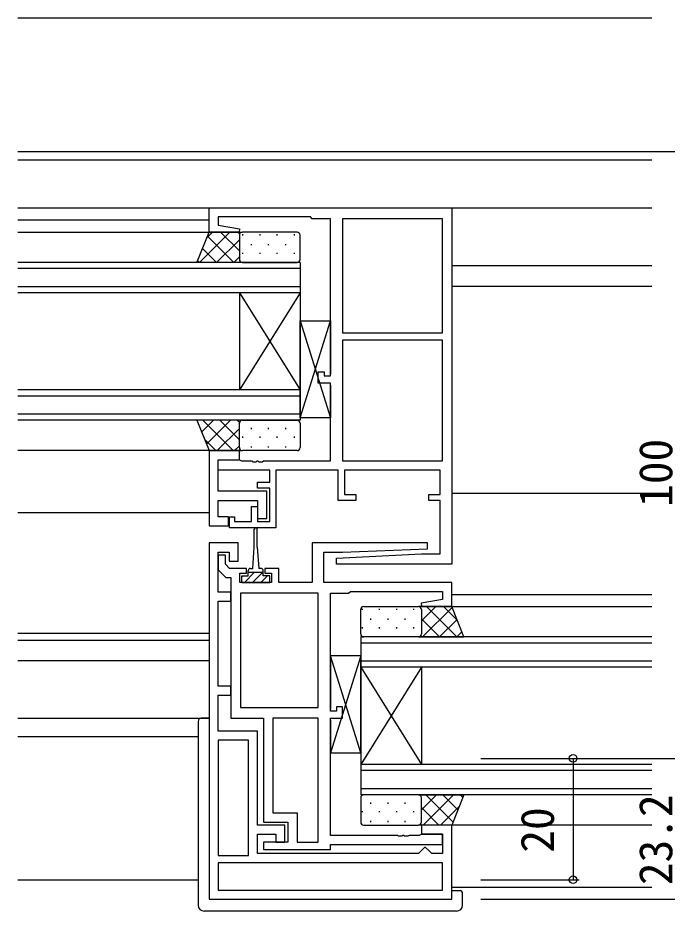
# Model space of a CAD drawing. Units: millimetres, scale not verified. Extents: x -437 to 438, y -344 to 341.
# Drawn here: x 115.7 to 222.7, y -213.9 to -66.7 of the extents above; entities that cross this region are included whole.
import ezdxf
from ezdxf.enums import TextEntityAlignment as Align

# ---------------------------------------------------------------- set-up
doc = ezdxf.new("R2010")
doc.units = ezdxf.units.MM
doc.header["$LTSCALE"] = 2
for name, color, linetype in [('0-2_YKK_11', 7, 'Continuous'), ('0-3_YKK_12', 2, 'Continuous'), ('0-4_YKK_13', 4, 'Continuous'), ('0-5_YKK_D', 6, 'Continuous')]:
    doc.layers.add(name, color=color, linetype=linetype)
doc.styles.add('ＭＳ ゴシック', font='')
doc.styles.get('ＭＳ ゴシック').set_extended_font_data('MS Gothic')

msp = doc.modelspace()

# ---------------------------------------------------------------- linework, layer by layer
at = {"layer": '0-2_YKK_11'}
for points in [[(154.975, -139.82), (155.158, -139.7), (155.242, -139.7), (155.425, -139.82), (155.975, -139.82), (156.158, -139.7), (167.2, -139.7), (167.2, -126.9), (165.2, -126.9), (165.2, -125), (166.2, -125), (166.2, -125.7), (167.2, -125.7), (167.2, -99.8), (164.2, -99.8), (163.9, -99.5), (148.7, -99.5), (148.7, -100.831), (152.222, -101.452), (152.174, -102), (147.2, -102), (147.2, -98), (187.2, -98)], [(187.2, -98), (187.2, -156.7), (168.213, -156.7), (168.188, -155.726), (182.2, -155), (185.3, -155), (185.3, -146.2), (183.4, -146.2), (183.4, -145.2), (185.3, -145.2), (185.3, -141.2), (169.5, -141.2), (169.5, -145.2), (171.4, -145.2), (171.4, -146.2), (168.5, -146.2), (168.5, -141.2), (158.2, -141.2), (158.2, -150.7), (150.6, -150.7), (150.6, -148.9), (151.4, -148.9), (151.4, -149.7), (154.2, -149.7), (154.2, -147.2), (155.2, -147.2), (155.2, -149.7), (157.2, -149.7), (157.2, -144.2), (155.2, -144.2), (155.2, -143.2), (157.2, -143.2), (157.2, -141.2), (148.7, -141.2), (148.7, -139.5), (152.2, -139.5), (152.546, -139.7), (154.242, -139.7), (154.425, -139.82), (154.975, -139.82)], [(166.1, -154.7), (169.199, -154.7), (183.211, -154.181), (183.189, -153.2), (164.2, -153.2), (164.2, -159.7), (158.7, -159.7), (158.7, -157.4), (156.4, -157.4), (156.4, -158.2), (157.5, -158.2), (157.5, -159.7), (152.3, -159.7), (152.3, -158.2), (153.4, -158.2), (153.4, -157.4), (150.6, -157.4), (149.9, -156.7), (149.9, -155.2), (148.7, -155.2), (148.7, -157.621), (149.979, -158.9), (150.8, -158.9)], [(150.8, -158.9), (150.8, -182.1), (156.2, -182.1), (156.2, -199.2), (160.2, -199.2), (160.2, -202.5), (156.2, -202.5), (156.2, -203.7), (167.2, -203.7), (167.2, -202.9), (185.7, -202.9), (185.7, -201.2), (182.2, -201.2), (181.854, -201.4), (180.158, -201.4), (179.975, -201.52), (179.425, -201.52), (179.242, -201.4), (179.158, -201.4), (178.975, -201.52), (178.425, -201.52), (178.242, -201.4), (167.2, -201.4), (167.2, -182.1), (169.2, -182.1), (169.2, -180.2), (168.2, -180.2), (168.2, -180.9), (167.2, -180.9), (167.2, -161.5), (170.2, -161.5), (170.5, -161.2), (185.7, -161.2), (185.7, -162.531), (182.178, -163.152), (182.226, -163.7), (187.2, -163.7), (187.2, -159.7), (166.1, -159.7), (166.1, -154.7)]]:
    msp.add_lwpolyline(points, dxfattribs=at)
for points in [[(185.7, -118.6), (185.7, -99.8), (169.2, -99.8), (169.2, -118.6)], [(169.2, -119.8), (169.2, -139.7), (185.7, -139.7), (185.7, -119.8)], [(147.2, -138), (147.2, -150.4), (150.4, -150.4), (150.4, -148.9), (148.7, -148.9), (148.7, -146.2), (155.2, -146.2), (155.2, -149.2), (156.7, -149.2), (156.7, -144.7), (148.7, -144.7), (148.7, -139.5), (152.2, -139.5), (152.2, -138)], [(147.2, -153.2), (147.2, -211.9), (187.2, -211.9), (187.2, -199.7), (182.2, -199.7), (182.2, -201.2), (185.7, -201.2), (185.7, -204.4), (183.9, -204.4), (183.4, -203.9), (182.9, -203.4), (182.7, -203.4), (182.2, -203.9), (181.7, -204.4), (155.2, -204.4), (155.2, -201.2), (158.2, -201.2), (158.2, -202.5), (159.7, -202.5), (159.7, -199.7), (155.2, -199.7), (155.2, -184.2), (148.7, -184.2), (148.7, -178.3), (150.8, -178.3), (150.8, -176.8), (148.7, -176.8), (148.7, -162.8), (150.8, -162.8), (150.8, -161.3), (148.7, -161.3), (148.7, -154.7), (150.5, -154.7), (150.5, -156.2), (152, -156.2), (152, -153.2)], [(165.2, -180.3), (165.2, -161.5), (152.4, -161.5), (152.4, -180.3)], [(165.2, -202.5), (165.2, -182.1), (157.7, -182.1), (157.7, -197.7), (161.7, -197.7), (161.7, -202.5)], [(148.7, -185.7), (148.7, -204.7), (153.7, -204.7), (153.7, -185.7)], [(185.7, -205.9), (148.7, -205.9), (148.7, -210.4), (185.7, -210.4)]]:
    msp.add_lwpolyline(points, close=True, dxfattribs=at)
at = {"layer": '0-3_YKK_12'}
for p, q in [((115.7, -66.7), (220.2, -66.7)), ((115.7, -88.7), (220.2, -88.7)), ((115.7, -90.1), (220.2, -90.1)), ((115.7, -98), (147.7, -98)), ((186.7, -98), (220.2, -98)), ((115.7, -100), (147.201, -100)), ((115.7, -102), (147.201, -102)), ((162.201, -107), (115.7, -107)), ((162.201, -108), (115.7, -108)), ((187.201, -107.5), (220.2, -107.5)), ((162.201, -111), (115.7, -111)), ((187.201, -110.9), (220.2, -110.9)), ((162.201, -112), (115.7, -112)), ((152.201, -112), (152.201, -128)), ((152.201, -112), (162.201, -128)), ((162.201, -112), (152.201, -128)), ((162.201, -128), (115.7, -128)), ((162.201, -129), (115.7, -129)), ((162.201, -132), (115.7, -132)), ((147.698, -138), (115.7, -138)), ((187.201, -145.009), (220.2, -145.009)), ((115.7, -148.2), (147.2, -148.2)), ((187.201, -161.7), (220.2, -161.7)), ((186.903, -163.7), (220.2, -163.7)), ((115.7, -168.067), (147.2, -168.067)), ((115.7, -169.2), (147.2, -169.2)), ((172.2, -168.7), (172.2, -194.7)), ((220.2, -168.7), (172.2, -168.7)), ((220.2, -169.7), (172.2, -169.7)), ((115.7, -172.6), (147.2, -172.6)), ((220.2, -172.7), (172.2, -172.7)), ((182.2, -173.7), (172.2, -189.7)), ((172.2, -173.7), (182.2, -189.7)), ((220.2, -173.7), (172.2, -173.7)), ((182.2, -173.7), (182.2, -189.7)), ((115.695, -182.1), (147.195, -182.1)), ((115.7, -185.1), (145.4, -185.1)), ((220.2, -189.7), (172.2, -189.7)), ((220.2, -190.7), (172.2, -190.7)), ((220.2, -193.7), (172.2, -193.7)), ((220.2, -194.7), (172.2, -194.7)), ((220.2, -199.7), (186.903, -199.7)), ((115.7, -208.7), (145.4, -208.7)), ((187.2, -209.9), (220.2, -209.9))]:
    msp.add_line(p, q, dxfattribs=at)
msp.add_lwpolyline([(162.201, -107), (162.201, -133), (115.7, -133)], dxfattribs=at)
at = {"layer": '0-4_YKK_13'}
for p, q in [((145.626, -107), (150.626, -102)), ((146.801, -102.997), (147.798, -102)), ((146.938, -102.655), (151.283, -107)), ((147.2, -102), (152.7, -102)), ((149.112, -102), (152.2, -105.088)), ((151.94, -102), (152.241, -102.301)), ((152.2, -102.5), (152.2, -106.5)), ((161.7, -102), (152.7, -102)), ((152.725, -102.355), (152.725, -102.555)), ((155.555, -102.355), (155.555, -102.555)), ((158.385, -102.355), (158.385, -102.555)), ((161.215, -102.355), (161.215, -102.555)), ((162.2, -106.5), (162.2, -102.5)), ((148.455, -107), (152.2, -103.255)), ((154.14, -103.97), (154.14, -104.17)), ((156.97, -103.97), (156.97, -104.17)), ((159.8, -103.97), (159.8, -104.17)), ((146.13, -104.675), (148.455, -107)), ((152.725, -105.385), (152.725, -105.585)), ((155.555, -105.385), (155.555, -105.585)), ((158.385, -105.385), (158.385, -105.585)), ((161.215, -105.385), (161.215, -105.585)), ((145.322, -106.695), (145.626, -107)), ((151.283, -107), (152.2, -106.083)), ((152.7, -107), (161.7, -107)), ((162.2, -116.6), (167.2, -132.6)), ((162.2, -132.6), (167.2, -116.6)), ((145.974, -134.936), (147.911, -133)), ((146.171, -133), (151.171, -138)), ((146.783, -136.957), (150.739, -133)), ((148.999, -133), (152.2, -136.201)), ((151.827, -133), (152.213, -133.386)), ((152.2, -137.5), (152.2, -133.5)), ((152.7, -133), (161.7, -133)), ((162.2, -133.5), (162.2, -137.5)), ((148.568, -138), (152.2, -134.368)), ((154.14, -134.27), (154.14, -134.47)), ((156.97, -134.27), (156.97, -134.47)), ((159.8, -134.27), (159.8, -134.47)), ((146.439, -136.096), (148.342, -138)), ((152.725, -135.685), (152.725, -135.885)), ((155.555, -135.685), (155.555, -135.885)), ((158.385, -135.685), (158.385, -135.885)), ((161.215, -135.685), (161.215, -135.885)), ((147.2, -138), (152.7, -138)), ((151.396, -138), (152.2, -137.196)), ((161.7, -138), (152.7, -138)), ((154.14, -137.3), (154.14, -137.5)), ((156.97, -137.3), (156.97, -137.5)), ((159.8, -137.3), (159.8, -137.5)), ((154.65, -153.9), (154.65, -150.95)), ((155.15, -153.9), (155.15, -150.95)), ((154.4, -157.4), (154.65, -153.9)), ((155.15, -153.9), (155.4, -157.4)), ((154.05, -157.4), (154.4, -157.4)), ((155.75, -157.4), (155.4, -157.4)), ((152.6, -158.795), (152.795, -158.6)), ((153.042, -159.7), (154.642, -158.1)), ((156.15, -158.1), (153.65, -158.1)), ((154.389, -159.7), (155.989, -158.1)), ((155.736, -159.7), (156.836, -158.6)), ((157.083, -159.7), (157.2, -159.583)), ((172.2, -168.2), (172.2, -164.2)), ((172.42, -164.055), (172.42, -164.255)), ((172.7, -163.7), (181.7, -163.7)), ((175.25, -164.055), (175.25, -164.255)), ((178.08, -164.055), (178.08, -164.255)), ((180.91, -164.055), (180.91, -164.255)), ((187.2, -163.7), (181.7, -163.7)), ((181.724, -163.701), (181.724, -163.7)), ((182.2, -166.053), (184.553, -163.7)), ((182.2, -164.2), (182.2, -168.2)), ((182.381, -168.7), (187.252, -163.829)), ((183.038, -163.7), (188.038, -168.7)), ((185.866, -163.7), (188.089, -165.923)), ((173.835, -165.67), (173.835, -165.87)), ((176.665, -165.67), (176.665, -165.87)), ((179.495, -165.67), (179.495, -165.87)), ((182.2, -165.69), (185.21, -168.7)), ((185.21, -168.7), (188.06, -165.85)), ((172.42, -167.085), (172.42, -167.285)), ((175.25, -167.085), (175.25, -167.285)), ((178.08, -167.085), (178.08, -167.285)), ((180.91, -167.085), (180.91, -167.285)), ((181.7, -168.7), (172.7, -168.7)), ((182.132, -168.451), (182.381, -168.7)), ((188.038, -168.7), (188.868, -167.87)), ((172.2, -171.8), (167.2, -187.8)), ((172.2, -187.8), (167.2, -171.8)), ((147.2, -182.1), (145.9, -182.1)), ((145.4, -182.6), (145.4, -197.677)), ((172.2, -195.2), (172.2, -199.2)), ((181.7, -194.7), (172.7, -194.7)), ((181.822, -194.715), (181.837, -194.7)), ((182.2, -197.165), (184.665, -194.7)), ((182.2, -199.2), (182.2, -195.2)), ((182.494, -199.7), (187.494, -194.7)), ((182.925, -194.7), (187.407, -199.182)), ((185.754, -194.7), (188.215, -197.162)), ((188.582, -194.7), (189.023, -195.141)), ((173.835, -195.97), (173.835, -196.17)), ((176.665, -195.97), (176.665, -196.17)), ((179.495, -195.97), (179.495, -196.17)), ((182.2, -196.803), (185.097, -199.7)), ((185.322, -199.7), (188.452, -196.57)), ((145.4, -197.677), (145.4, -212.868)), ((172.42, -197.385), (172.42, -197.585)), ((175.25, -197.385), (175.25, -197.585)), ((178.08, -197.385), (178.08, -197.585)), ((180.91, -197.385), (180.91, -197.585)), ((172.7, -199.7), (181.7, -199.7)), ((173.835, -199), (173.835, -199.2)), ((176.665, -199), (176.665, -199.2)), ((179.495, -199), (179.495, -199.2)), ((187.2, -199.7), (181.7, -199.7)), ((182.086, -199.518), (182.268, -199.7)), ((188.5, -210.5), (187.2, -210.5)), ((189, -212.868), (189, -211)), ((188, -213.868), (146.4, -213.868))]:
    msp.add_line(p, q, dxfattribs=at)
for points in [[(152.7, -107), (145.2, -107), (147.2, -102)], [(167.2, -127.2), (167.2, -132.6), (162.2, -132.6), (162.2, -116.6), (167.2, -116.6), (167.2, -125.4)], [(152.7, -133), (145.2, -133), (147.2, -138)], [(152.6, -159.7), (157.2, -159.7), (157.2, -158.6), (156.15, -158.6), (156.15, -157.8)], [(152.6, -159.7), (152.6, -158.6), (153.65, -158.6), (153.65, -157.8)], [(181.7, -168.7), (189.2, -168.7), (187.2, -163.7)], [(167.2, -182.4), (167.2, -187.8), (172.2, -187.8), (172.2, -171.8), (167.2, -171.8), (167.2, -180.6)], [(181.7, -194.7), (189.2, -194.7), (187.2, -199.7)]]:
    msp.add_lwpolyline(points, dxfattribs=at)
for centre, radius, start, end in [((152.7, -102.5), 0.5, 90, 180), ((161.7, -102.5), 0.5, 0, 90), ((152.7, -106.5), 0.5, 180, 270), ((161.7, -106.5), 0.5, 270, 0), ((152.7, -133.5), 0.5, 90, 180), ((161.7, -133.5), 0.5, 0, 90), ((152.7, -137.5), 0.5, 180, 270), ((161.7, -137.5), 0.5, 270, 0), ((154.9, -150.95), 0.25, 0, 180), ((154.05, -157.8), 0.4, 90, 180), ((155.75, -157.8), 0.4, 0, 90), ((172.7, -164.2), 0.5, 90, 180), ((181.7, -164.2), 0.5, 0, 90), ((172.7, -168.2), 0.5, 180, 270), ((181.7, -168.2), 0.5, 270, 0), ((145.9, -182.6), 0.5, 90, 180), ((172.7, -195.2), 0.5, 90, 180), ((181.7, -195.2), 0.5, 0, 90), ((172.7, -199.2), 0.5, 180, 270), ((181.7, -199.2), 0.5, 270, 0), ((188.5, -211), 0.5, 0, 90), ((146.4, -212.868), 1, 180, 270), ((188, -212.868), 1, 270, 0)]:
    msp.add_arc(centre, radius, start, end, dxfattribs=at)
at = {"layer": '0-5_YKK_D'}
for p, q in [((192.745, -88.7), (228.2, -88.7)), ((191.985, -188.7), (228.2, -188.7)), ((191.985, -188.7), (228.2, -188.7)), ((191.985, -188.7), (208.2, -188.7)), ((207.2, -188.7), (207.2, -208.7)), ((191.985, -208.7), (208.2, -208.7)), ((192, -211.9), (228.2, -211.9))]:
    msp.add_line(p, q, dxfattribs=at)
for centre in [(207.2, -188.7), (207.2, -208.7)]:
    msp.add_circle(centre, 0.637, dxfattribs=at)

# ---------------------------------------------------------------- texts
at = {"layer": '0-5_YKK_D', "style": 'ＭＳ ゴシック'}
for s, p in [('100', (225.2, -147.265)), ('23.2', (225.2, -209.59)), ('20', (205.7, -204.24))]:
    msp.add_text(s, height=5.499, rotation=90, dxfattribs=at).set_placement(p, align=Align.BOTTOM_LEFT)

doc.saveas('drawing.dxf')
